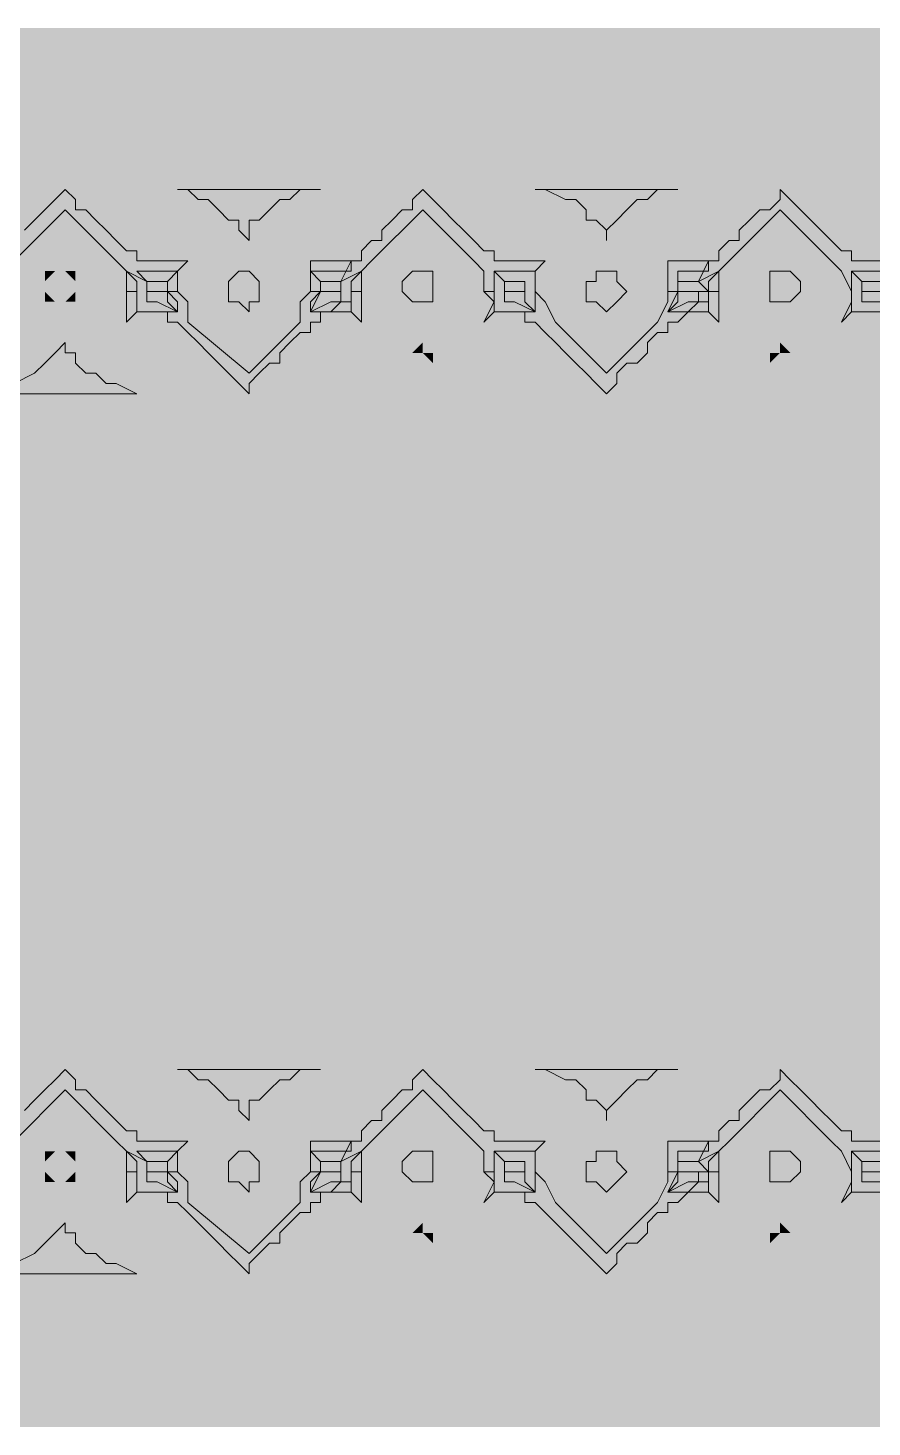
# Model space of a CAD drawing. Header units: inches. Extents: x 57 to 426, y 91 to 658.
# Drawn here: x 323.63 to 341.41, y 381.79 to 411.27 of the extents above; entities that cross this region are included whole.
import ezdxf

# ---------------------------------------------------------------- set-up
doc = ezdxf.new("R2010")
doc.units = ezdxf.units.IN
doc.header["$MEASUREMENT"] = 0
doc.layers.add('FURN', color=144, linetype='Continuous', lineweight=18)

# ---------------------------------------------------------------- blocks, each defined once
blk = doc.blocks.new('CARPET RECT OK')
at = {"color": 43, "linetype": 'Continuous', "lineweight": 13}
for points in [[(-10.774, 0.944), (-10.774, 0.719), (-10.774, 0.494), (-10.774, 0.494), (-10.774, 0.269), (-10.999, 0.044), (-10.549, 0.269), (-10.324, 0.269), (-10.324, 0.269), (-10.324, 0.269), (-10.549, 0.269), (-10.774, 0.269), (-10.774, 0.269), (-10.774, 0.494), (-10.774, 0.494), (-10.774, 0.719), (-10.774, 0.719), (-10.774, 0.944)], [(-10.549, 0.944), (-10.549, 0.719), (-10.549, 0.719), (-10.549, 0.719), (-10.549, 0.494), (-10.324, 0.494), (-10.324, 0.494), (-10.324, 0.494), (-10.324, 0.944)], [(8.622, 0.944), (8.622, 0.719), (8.622, 0.494), (8.622, 0.494), (8.622, 0.269), (8.397, 0.044), (8.847, 0.269), (9.072, 0.269), (9.072, 0.269), (9.072, 0.269), (8.847, 0.269), (8.622, 0.269), (8.622, 0.269), (8.622, 0.494), (8.622, 0.494), (8.622, 0.719), (8.622, 0.719), (8.622, 0.944)], [(8.847, 0.944), (8.847, 0.719), (8.847, 0.719), (8.847, 0.719), (8.847, 0.494), (9.072, 0.494), (9.072, 0.494), (9.072, 0.494), (9.072, 0.944)], [(-9.649, 0.944), (-9.649, 0.719), (-9.649, 0.494), (-9.649, 0.269), (-9.423, 0.269), (-9.423, 0.044), (-9.198, -0.181), (-9.198, -0.181), (-8.973, -0.406), (-8.748, -0.631), (-8.523, -0.856), (-8.523, -0.856), (-8.298, -1.081), (-8.073, -1.306), (-8.298, -1.306), (-8.523, -1.531), (-8.523, -1.756), (-8.748, -1.981), (-8.973, -2.206), (-9.198, -2.206), (-9.198, -2.431), (-9.423, -2.656), (-9.649, -2.656), (-9.649, -2.882), (-9.649, -3.107), (-9.649, -3.107), (-9.649, -3.332), (-9.649, -3.557), (-9.649, -3.782), (-9.649, -3.782), (-9.874, -3.782), (-10.324, -3.782), (-10.324, -3.557), (-10.324, -3.557), (-10.099, -3.557), (-9.874, -3.557), (-9.874, -3.557), (-9.874, -3.557), (-9.874, -3.332), (-9.874, -3.332), (-9.874, -3.107), (-9.874, -3.107), (-9.874, -2.882), (-9.649, -2.882), (-10.099, -3.107), (-10.099, -3.107), (-10.099, -3.332), (-10.099, -3.332), (-10.099, -3.332), (-10.099, -3.557), (-10.324, -3.557), (-10.324, -3.557), (-10.324, -2.882), (-10.324, -2.882), (-10.099, -3.107), (-9.874, -2.656), (-10.099, -2.882), (-10.324, -2.882), (-10.324, -2.656), (-10.324, -2.656), (-9.874, -2.656), (-9.649, -2.431), (-8.523, -1.306), (-9.649, -0.181), (-9.874, 0.044), (-10.324, 0.269), (-10.324, 0.269), (-10.324, 0.269), (-10.099, 0.269), (-9.874, 0.269), (-10.099, 0.494), (-10.324, 0.494), (-10.324, 0.494), (-10.324, 0.944)], [(-10.099, 0.944), (-10.099, 0.719), (-10.099, 0.719), (-10.099, 0.719), (-10.099, 0.494), (-9.874, 0.269), (-9.874, 0.494), (-9.874, 0.494), (-9.874, 0.719), (-9.874, 0.719), (-9.874, 0.944)], [(9.747, 0.944), (9.747, 0.719), (9.747, 0.494), (9.747, 0.269), (9.972, 0.269), (9.972, 0.044), (10.197, -0.181), (10.197, -0.181), (10.422, -0.406), (10.647, -0.631), (10.872, -0.856), (10.872, -0.856), (11.098, -1.081), (11.323, -1.306), (11.098, -1.306), (10.872, -1.531), (10.872, -1.756), (10.647, -1.981), (10.422, -2.206), (10.197, -2.206), (10.197, -2.431), (9.972, -2.656), (9.747, -2.656), (9.747, -2.882), (9.747, -3.107), (9.747, -3.107), (9.747, -3.332), (9.747, -3.557), (9.747, -3.782), (9.747, -3.782), (9.522, -3.782), (9.072, -3.782), (9.072, -3.557), (9.072, -3.557), (9.297, -3.557), (9.522, -3.557), (9.522, -3.557), (9.522, -3.557), (9.522, -3.332), (9.522, -3.332), (9.522, -3.107), (9.522, -3.107), (9.522, -2.882), (9.747, -2.882), (9.297, -3.107), (9.297, -3.107), (9.297, -3.332), (9.297, -3.332), (9.297, -3.332), (9.297, -3.557), (9.072, -3.557), (9.072, -3.557), (9.072, -2.882), (9.072, -2.882), (9.297, -3.107), (9.522, -2.656), (9.297, -2.882), (9.072, -2.882), (9.072, -2.656), (9.072, -2.656), (9.522, -2.656), (9.747, -2.431), (10.872, -1.306), (9.747, -0.181), (9.522, 0.044), (9.072, 0.269), (9.072, 0.269), (9.072, 0.269), (9.297, 0.269), (9.522, 0.269), (9.297, 0.494), (9.072, 0.494), (9.072, 0.494), (9.072, 0.944)], [(9.297, 0.944), (9.297, 0.719), (9.297, 0.719), (9.297, 0.719), (9.297, 0.494), (9.522, 0.269), (9.522, 0.494), (9.522, 0.494), (9.522, 0.719), (9.522, 0.719), (9.522, 0.944)], [(-9.649, -18.185), (-8.523, -17.059), (-9.649, -15.934), (-9.874, -15.709), (-10.324, -15.709), (-10.324, -15.709), (-10.324, -15.484), (-10.099, -15.484), (-9.874, -15.709), (-10.099, -15.259), (-10.324, -15.259), (-10.324, -15.259), (-10.324, -14.809), (-10.324, -14.809), (-10.099, -14.809), (-10.099, -15.034), (-10.099, -15.034), (-10.099, -15.034), (-10.099, -15.259), (-10.099, -15.259), (-9.874, -15.484), (-9.874, -15.484), (-9.874, -15.259), (-9.874, -15.259), (-9.874, -15.034), (-9.874, -15.034), (-9.874, -14.809), (-9.874, -14.809), (-9.874, -14.584), (-10.099, -14.809), (-10.324, -14.809), (-10.324, -14.809), (-10.324, -14.584), (-9.874, -14.584), (-9.649, -14.359), (-9.649, -14.584), (-9.649, -14.809), (-9.649, -15.034), (-9.649, -15.034), (-9.649, -15.259), (-9.649, -15.484), (-9.423, -15.484), (-9.423, -15.709), (-9.198, -15.934), (-9.198, -15.934), (-8.973, -16.159), (-8.748, -16.384), (-8.523, -16.609), (-8.523, -16.834), (-8.298, -16.834), (-8.073, -17.059), (-8.298, -17.284), (-8.523, -17.509), (-8.523, -17.509), (-8.748, -17.734), (-8.973, -17.96)], [(9.747, -18.185), (10.872, -17.059), (9.747, -15.934), (9.522, -15.709), (9.072, -15.709), (9.072, -15.709), (9.072, -15.484), (9.297, -15.484), (9.522, -15.709), (9.297, -15.259), (9.072, -15.259), (9.072, -15.259), (9.072, -14.809), (9.072, -14.809), (9.297, -14.809), (9.297, -15.034), (9.297, -15.034), (9.297, -15.034), (9.297, -15.259), (9.297, -15.259), (9.522, -15.484), (9.522, -15.484), (9.522, -15.259), (9.522, -15.259), (9.522, -15.034), (9.522, -15.034), (9.522, -14.809), (9.522, -14.809), (9.522, -14.584), (9.297, -14.809), (9.072, -14.809), (9.072, -14.809), (9.072, -14.584), (9.522, -14.584), (9.747, -14.359), (9.747, -14.584), (9.747, -14.809), (9.747, -15.034), (9.747, -15.034), (9.747, -15.259), (9.747, -15.484), (9.972, -15.484), (9.972, -15.709), (10.197, -15.934), (10.197, -15.934), (10.422, -16.159), (10.647, -16.384), (10.872, -16.609), (10.872, -16.834), (11.098, -16.834), (11.323, -17.059), (11.098, -17.284), (10.872, -17.509), (10.872, -17.509), (10.647, -17.734), (10.422, -17.96)]]:
    blk.add_lwpolyline(points, dxfattribs=at)
for points in [[(-10.324, -1.531), (-10.099, -1.531), (-9.874, -1.531), (-9.874, -1.531), (-9.874, -1.306), (-9.874, -1.081), (-9.874, -1.081), (-10.099, -0.856), (-10.324, -0.856), (-10.324, -0.856), (-10.549, -1.081), (-10.549, -1.081), (-10.549, -1.306), (-10.549, -1.531), (-10.549, -1.531), (-10.324, -1.531)], [(9.072, -1.531), (9.297, -1.531), (9.522, -1.531), (9.522, -1.531), (9.522, -1.306), (9.522, -1.081), (9.522, -1.081), (9.297, -0.856), (9.072, -0.856), (9.072, -0.856), (8.847, -1.081), (8.847, -1.081), (8.847, -1.306), (8.847, -1.531), (8.847, -1.531), (9.072, -1.531)], [(-10.324, -2.656), (-10.549, -2.656), (-10.999, -2.656), (-10.774, -2.882), (-10.774, -2.882), (-10.774, -3.107), (-10.774, -3.332), (-10.774, -3.332), (-10.999, -3.557), (-10.999, -3.782), (-11.224, -3.782), (-11.224, -4.007), (-11.449, -4.232), (-11.674, -4.232), (-11.899, -4.457), (-11.899, -4.682), (-12.124, -4.907), (-12.349, -4.907), (-12.574, -5.132), (-12.349, -5.357), (-12.124, -5.582), (-11.899, -5.807), (-11.899, -5.807), (-11.674, -6.032), (-11.449, -6.257), (-11.224, -6.482), (-11.224, -6.482), (-10.999, -6.707), (-10.999, -6.932), (-10.774, -6.932), (-10.774, -7.157), (-10.774, -7.382), (-10.774, -7.382), (-10.774, -7.607), (-10.999, -7.833), (-10.549, -7.607), (-10.324, -7.833), (-10.324, -7.607), (-10.324, -7.607), (-10.549, -7.607), (-10.774, -7.607), (-10.774, -7.607), (-10.774, -7.382), (-10.774, -7.382), (-10.774, -7.157), (-10.774, -7.157), (-10.774, -6.932), (-10.774, -6.932), (-10.774, -6.707), (-10.549, -7.157), (-10.549, -7.157), (-10.549, -7.157), (-10.549, -7.382), (-10.549, -7.382), (-10.324, -7.382), (-10.324, -7.382), (-10.324, -7.382), (-10.324, -6.932), (-10.324, -6.932), (-10.549, -6.932), (-10.774, -6.707), (-10.549, -6.707), (-10.324, -6.707), (-10.324, -6.707), (-10.324, -6.707), (-10.549, -6.482), (-10.999, -6.257), (-12.124, -5.132), (-10.999, -4.007), (-10.549, -3.782), (-10.324, -3.782), (-10.324, -3.782), (-10.324, -3.557), (-10.549, -3.557), (-10.774, -3.782), (-10.324, -3.557), (-10.324, -3.557), (-10.324, -3.557), (-10.324, -2.882), (-10.324, -2.882), (-10.324, -3.107), (-10.549, -3.107), (-10.549, -3.107), (-10.549, -3.107), (-10.549, -3.332), (-10.549, -3.332), (-10.774, -3.782), (-10.774, -3.557), (-10.774, -3.332), (-10.774, -3.332), (-10.549, -3.107), (-10.549, -3.107), (-10.549, -2.882), (-10.549, -2.882), (-10.774, -2.882), (-10.549, -2.882), (-10.324, -2.882), (-10.324, -2.882)], [(9.072, -2.656), (8.847, -2.656), (8.397, -2.656), (8.622, -2.882), (8.622, -2.882), (8.622, -3.107), (8.622, -3.332), (8.622, -3.332), (8.397, -3.557), (8.397, -3.782), (8.172, -3.782), (8.172, -4.007), (7.947, -4.232), (7.722, -4.232), (7.497, -4.457), (7.497, -4.682), (7.272, -4.907), (7.047, -4.907), (6.822, -5.132), (7.047, -5.357), (7.272, -5.582), (7.497, -5.807), (7.497, -5.807), (7.722, -6.032), (7.947, -6.257), (8.172, -6.482), (8.172, -6.482), (8.397, -6.707), (8.397, -6.932), (8.622, -6.932), (8.622, -7.157), (8.622, -7.382), (8.622, -7.382), (8.622, -7.607), (8.397, -7.833), (8.847, -7.607), (9.072, -7.833), (9.072, -7.607), (9.072, -7.607), (8.847, -7.607), (8.622, -7.607), (8.622, -7.607), (8.622, -7.382), (8.622, -7.382), (8.622, -7.157), (8.622, -7.157), (8.622, -6.932), (8.622, -6.932), (8.622, -6.707), (8.847, -7.157), (8.847, -7.157), (8.847, -7.157), (8.847, -7.382), (8.847, -7.382), (9.072, -7.382), (9.072, -7.382), (9.072, -7.382), (9.072, -6.932), (9.072, -6.932), (8.847, -6.932), (8.622, -6.707), (8.847, -6.707), (9.072, -6.707), (9.072, -6.707), (9.072, -6.707), (8.847, -6.482), (8.397, -6.257), (7.272, -5.132), (8.397, -4.007), (8.847, -3.782), (9.072, -3.782), (9.072, -3.782), (9.072, -3.557), (8.847, -3.557), (8.622, -3.782), (9.072, -3.557), (9.072, -3.557), (9.072, -3.557), (9.072, -2.882), (9.072, -2.882), (9.072, -3.107), (8.847, -3.107), (8.847, -3.107), (8.847, -3.107), (8.847, -3.332), (8.847, -3.332), (8.622, -3.782), (8.622, -3.557), (8.622, -3.332), (8.622, -3.332), (8.847, -3.107), (8.847, -3.107), (8.847, -2.882), (8.847, -2.882), (8.622, -2.882), (8.847, -2.882), (9.072, -2.882), (9.072, -2.882)], [(-8.073, -6.707), (-8.073, -6.482), (-8.298, -6.032), (-8.298, -5.807), (-8.523, -5.582), (-8.748, -5.582), (-8.748, -5.357), (-8.973, -5.132), (-9.198, -5.132), (-8.973, -5.132), (-8.748, -4.907), (-8.748, -4.907), (-8.523, -4.682), (-8.298, -4.457), (-8.298, -4.232), (-8.073, -4.007), (-8.073, -3.557)], [(11.323, -6.707), (11.323, -6.482), (11.098, -6.032), (11.098, -5.807), (10.872, -5.582), (10.647, -5.582), (10.647, -5.357), (10.422, -5.132), (10.197, -5.132), (10.422, -5.132), (10.647, -4.907), (10.647, -4.907), (10.872, -4.682), (11.098, -4.457), (11.098, -4.232), (11.323, -4.007), (11.323, -3.557)], [(-10.324, -5.582), (-10.549, -5.582), (-10.549, -5.357), (-10.549, -5.357), (-10.774, -5.132), (-10.549, -4.907), (-10.549, -4.907), (-10.549, -4.907), (-10.324, -4.682), (-10.099, -4.907), (-10.099, -4.907), (-9.874, -4.907), (-9.874, -5.132), (-9.874, -5.357), (-10.099, -5.357), (-10.099, -5.582)], [(9.072, -5.582), (8.847, -5.582), (8.847, -5.357), (8.847, -5.357), (8.622, -5.132), (8.847, -4.907), (8.847, -4.907), (8.847, -4.907), (9.072, -4.682), (9.297, -4.907), (9.297, -4.907), (9.522, -4.907), (9.522, -5.132), (9.522, -5.357), (9.297, -5.357), (9.297, -5.582)], [(-10.324, -6.707), (-9.874, -6.707), (-9.649, -6.482), (-9.649, -6.707), (-9.649, -6.932), (-9.649, -7.157), (-9.649, -7.157), (-9.649, -7.382), (-9.649, -7.607), (-9.423, -7.607), (-9.423, -7.833), (-9.198, -8.058), (-9.198, -8.058), (-8.973, -8.283), (-8.748, -8.508), (-8.523, -8.733), (-8.523, -8.733), (-8.298, -8.958), (-8.073, -9.183), (-8.298, -9.408), (-8.523, -9.408), (-8.523, -9.633), (-8.748, -9.858), (-8.973, -10.083), (-9.198, -10.083), (-9.198, -10.308), (-9.423, -10.533), (-9.649, -10.533), (-9.649, -10.758), (-9.649, -10.983), (-9.649, -10.983), (-9.649, -11.208), (-9.649, -11.433), (-9.649, -11.658), (-9.649, -11.658), (-9.874, -11.658), (-10.324, -11.658), (-10.324, -11.433), (-10.324, -11.433), (-10.099, -11.433), (-9.874, -11.658), (-9.874, -11.433), (-9.874, -11.433), (-9.874, -11.208), (-9.874, -11.208), (-9.874, -10.983), (-9.874, -10.983), (-9.874, -10.758), (-9.649, -10.758), (-10.099, -10.983), (-10.099, -10.983), (-10.099, -11.208), (-10.099, -11.208), (-10.099, -11.208), (-10.099, -11.433), (-10.324, -11.433), (-10.324, -11.433), (-10.324, -10.983), (-10.324, -10.983), (-10.099, -10.983), (-9.874, -10.533), (-10.099, -10.758), (-10.324, -10.758), (-10.324, -10.533), (-10.324, -10.533), (-9.874, -10.533), (-9.649, -10.308), (-8.523, -9.183), (-9.649, -8.058), (-9.874, -7.833), (-10.324, -7.833), (-10.324, -7.833), (-10.324, -7.607), (-10.099, -7.607), (-9.874, -7.607), (-10.099, -7.382), (-10.324, -7.382), (-10.324, -7.382), (-10.324, -6.932), (-10.324, -6.932), (-10.099, -6.932), (-10.099, -6.932), (-10.099, -7.157), (-10.099, -7.157), (-10.099, -7.157), (-10.099, -7.382), (-9.874, -7.607), (-9.874, -7.607), (-9.874, -7.382), (-9.874, -7.157), (-9.874, -7.157), (-9.874, -6.932), (-9.874, -6.932), (-9.874, -6.932), (-9.874, -6.707), (-10.099, -6.707), (-10.324, -6.707), (-10.324, -6.707)], [(9.072, -6.707), (9.522, -6.707), (9.747, -6.482), (9.747, -6.707), (9.747, -6.932), (9.747, -7.157), (9.747, -7.157), (9.747, -7.382), (9.747, -7.607), (9.972, -7.607), (9.972, -7.833), (10.197, -8.058), (10.197, -8.058), (10.422, -8.283), (10.647, -8.508), (10.872, -8.733), (10.872, -8.733), (11.098, -8.958), (11.323, -9.183), (11.098, -9.408), (10.872, -9.408), (10.872, -9.633), (10.647, -9.858), (10.422, -10.083), (10.197, -10.083), (10.197, -10.308), (9.972, -10.533), (9.747, -10.533), (9.747, -10.758), (9.747, -10.983), (9.747, -10.983), (9.747, -11.208), (9.747, -11.433), (9.747, -11.658), (9.747, -11.658), (9.522, -11.658), (9.072, -11.658), (9.072, -11.433), (9.072, -11.433), (9.297, -11.433), (9.522, -11.658), (9.522, -11.433), (9.522, -11.433), (9.522, -11.208), (9.522, -11.208), (9.522, -10.983), (9.522, -10.983), (9.522, -10.758), (9.747, -10.758), (9.297, -10.983), (9.297, -10.983), (9.297, -11.208), (9.297, -11.208), (9.297, -11.208), (9.297, -11.433), (9.072, -11.433), (9.072, -11.433), (9.072, -10.983), (9.072, -10.983), (9.297, -10.983), (9.522, -10.533), (9.297, -10.758), (9.072, -10.758), (9.072, -10.533), (9.072, -10.533), (9.522, -10.533), (9.747, -10.308), (10.872, -9.183), (9.747, -8.058), (9.522, -7.833), (9.072, -7.833), (9.072, -7.833), (9.072, -7.607), (9.297, -7.607), (9.522, -7.607), (9.297, -7.382), (9.072, -7.382), (9.072, -7.382), (9.072, -6.932), (9.072, -6.932), (9.297, -6.932), (9.297, -6.932), (9.297, -7.157), (9.297, -7.157), (9.297, -7.157), (9.297, -7.382), (9.522, -7.607), (9.522, -7.607), (9.522, -7.382), (9.522, -7.157), (9.522, -7.157), (9.522, -6.932), (9.522, -6.932), (9.522, -6.932), (9.522, -6.707), (9.297, -6.707), (9.072, -6.707), (9.072, -6.707)], [(-10.324, -9.633), (-10.099, -9.633), (-9.874, -9.408), (-9.874, -9.408), (-9.874, -9.183), (-9.874, -8.958), (-9.874, -8.958), (-10.099, -8.958), (-10.324, -8.958), (-10.324, -8.958), (-10.549, -8.958), (-10.549, -8.958), (-10.549, -9.183), (-10.549, -9.408), (-10.549, -9.408), (-10.324, -9.633)], [(9.072, -9.633), (9.297, -9.633), (9.522, -9.408), (9.522, -9.408), (9.522, -9.183), (9.522, -8.958), (9.522, -8.958), (9.297, -8.958), (9.072, -8.958), (9.072, -8.958), (8.847, -8.958), (8.847, -8.958), (8.847, -9.183), (8.847, -9.408), (8.847, -9.408), (9.072, -9.633)], [(-10.324, -10.533), (-10.549, -10.533), (-10.999, -10.533), (-10.774, -10.758), (-10.774, -10.758), (-10.774, -10.983), (-10.774, -11.208), (-10.774, -11.433), (-10.999, -11.433), (-10.999, -11.658), (-11.224, -11.658), (-11.224, -11.883), (-11.449, -12.108), (-11.674, -12.333), (-11.899, -12.333), (-11.899, -12.558), (-12.124, -12.783), (-12.349, -13.009), (-12.574, -13.009), (-12.349, -13.234), (-12.124, -13.459), (-11.899, -13.684), (-11.899, -13.684), (-11.674, -13.909), (-11.449, -14.134), (-11.224, -14.359), (-11.224, -14.359), (-10.999, -14.584), (-10.999, -14.809), (-10.774, -14.809), (-10.774, -15.034), (-10.774, -15.259), (-10.774, -15.484), (-10.774, -15.484), (-10.999, -15.709), (-10.549, -15.709), (-10.324, -15.709), (-10.324, -15.484), (-10.324, -15.484), (-10.549, -15.484), (-10.774, -15.484), (-10.774, -15.484), (-10.774, -15.259), (-10.774, -15.259), (-10.774, -15.034), (-10.774, -15.034), (-10.774, -14.809), (-10.774, -14.809), (-10.774, -14.584), (-10.549, -15.034), (-10.549, -15.034), (-10.549, -15.034), (-10.549, -15.259), (-10.549, -15.259), (-10.324, -15.259), (-10.324, -15.259), (-10.324, -15.259), (-10.324, -14.809), (-10.324, -14.809), (-10.549, -14.809), (-10.774, -14.584), (-10.549, -14.584), (-10.324, -14.809), (-10.324, -14.584), (-10.324, -14.584), (-10.549, -14.359), (-10.999, -14.359), (-12.124, -13.009), (-10.999, -11.883), (-10.549, -11.883), (-10.324, -11.658), (-10.324, -11.658), (-10.324, -11.433), (-10.549, -11.658), (-10.774, -11.658), (-10.324, -11.433), (-10.324, -11.433), (-10.324, -11.433), (-10.324, -10.983), (-10.324, -10.983), (-10.324, -10.983), (-10.549, -10.983), (-10.549, -10.983), (-10.549, -11.208), (-10.549, -11.208), (-10.549, -11.208), (-10.774, -11.658), (-10.774, -11.433), (-10.774, -11.433), (-10.774, -11.208), (-10.549, -10.983), (-10.549, -10.983), (-10.549, -10.983), (-10.549, -10.758), (-10.774, -10.758), (-10.549, -10.758), (-10.324, -10.758), (-10.324, -10.758)], [(9.072, -10.533), (8.847, -10.533), (8.397, -10.533), (8.622, -10.758), (8.622, -10.758), (8.622, -10.983), (8.622, -11.208), (8.622, -11.433), (8.397, -11.433), (8.397, -11.658), (8.172, -11.658), (8.172, -11.883), (7.947, -12.108), (7.722, -12.333), (7.497, -12.333), (7.497, -12.558), (7.272, -12.783), (7.047, -13.009), (6.822, -13.009), (7.047, -13.234), (7.272, -13.459), (7.497, -13.684), (7.497, -13.684), (7.722, -13.909), (7.947, -14.134), (8.172, -14.359), (8.172, -14.359), (8.397, -14.584), (8.397, -14.809), (8.622, -14.809), (8.622, -15.034), (8.622, -15.259), (8.622, -15.484), (8.622, -15.484), (8.397, -15.709), (8.847, -15.709), (9.072, -15.709), (9.072, -15.484), (9.072, -15.484), (8.847, -15.484), (8.622, -15.484), (8.622, -15.484), (8.622, -15.259), (8.622, -15.259), (8.622, -15.034), (8.622, -15.034), (8.622, -14.809), (8.622, -14.809), (8.622, -14.584), (8.847, -15.034), (8.847, -15.034), (8.847, -15.034), (8.847, -15.259), (8.847, -15.259), (9.072, -15.259), (9.072, -15.259), (9.072, -15.259), (9.072, -14.809), (9.072, -14.809), (8.847, -14.809), (8.622, -14.584), (8.847, -14.584), (9.072, -14.809), (9.072, -14.584), (9.072, -14.584), (8.847, -14.359), (8.397, -14.359), (7.272, -13.009), (8.397, -11.883), (8.847, -11.883), (9.072, -11.658), (9.072, -11.658), (9.072, -11.433), (8.847, -11.658), (8.622, -11.658), (9.072, -11.433), (9.072, -11.433), (9.072, -11.433), (9.072, -10.983), (9.072, -10.983), (9.072, -10.983), (8.847, -10.983), (8.847, -10.983), (8.847, -11.208), (8.847, -11.208), (8.847, -11.208), (8.622, -11.658), (8.622, -11.433), (8.622, -11.433), (8.622, -11.208), (8.847, -10.983), (8.847, -10.983), (8.847, -10.983), (8.847, -10.758), (8.622, -10.758), (8.847, -10.758), (9.072, -10.758), (9.072, -10.758)], [(-8.073, -14.584), (-8.073, -14.359), (-8.298, -14.134), (-8.298, -13.909), (-8.523, -13.684), (-8.748, -13.459), (-8.748, -13.234), (-8.973, -13.234), (-9.198, -13.009), (-8.973, -13.009), (-8.748, -13.009), (-8.748, -12.783), (-8.523, -12.558), (-8.298, -12.333), (-8.298, -12.108), (-8.073, -11.883), (-8.073, -11.433)], [(11.323, -14.584), (11.323, -14.359), (11.098, -14.134), (11.098, -13.909), (10.872, -13.684), (10.647, -13.459), (10.647, -13.234), (10.422, -13.234), (10.197, -13.009), (10.422, -13.009), (10.647, -13.009), (10.647, -12.783), (10.872, -12.558), (11.098, -12.333), (11.098, -12.108), (11.323, -11.883), (11.323, -11.433)], [(-10.324, -13.459), (-10.549, -13.459), (-10.549, -13.459), (-10.549, -13.234), (-10.774, -13.009), (-10.549, -13.009), (-10.549, -12.783), (-10.549, -12.783), (-10.324, -12.783), (-10.099, -12.783), (-10.099, -12.783), (-9.874, -13.009), (-9.874, -13.009), (-9.874, -13.234), (-10.099, -13.459), (-10.099, -13.459)], [(9.072, -13.459), (8.847, -13.459), (8.847, -13.459), (8.847, -13.234), (8.622, -13.009), (8.847, -13.009), (8.847, -12.783), (8.847, -12.783), (9.072, -12.783), (9.297, -12.783), (9.297, -12.783), (9.522, -13.009), (9.522, -13.009), (9.522, -13.234), (9.297, -13.459), (9.297, -13.459)], [(-12.574, -18.635), (-12.349, -18.41), (-12.349, -18.185), (-12.124, -17.734), (-12.124, -17.734), (-11.899, -17.509), (-11.674, -17.284), (-11.674, -17.284), (-11.449, -17.059), (-11.674, -17.059), (-11.674, -16.834), (-11.899, -16.834), (-12.124, -16.609), (-12.124, -16.384), (-12.349, -16.159), (-12.349, -15.934), (-12.574, -15.484)], [(6.822, -18.635), (7.047, -18.41), (7.047, -18.185), (7.272, -17.734), (7.272, -17.734), (7.497, -17.509), (7.722, -17.284), (7.722, -17.284), (7.947, -17.059), (7.722, -17.059), (7.722, -16.834), (7.497, -16.834), (7.272, -16.609), (7.272, -16.384), (7.047, -16.159), (7.047, -15.934), (6.822, -15.484)]]:
    blk.add_lwpolyline(points, close=True, dxfattribs=at)
at = {"color": 13, "linetype": 'Continuous', "lineweight": 13}
blk.add_solid([(-15.95, -32.587), (-15.95, 30.2), (14.881, -32.587), (14.881, 30.2)], dxfattribs=at)
at = {"color": 23, "linetype": 'Continuous', "lineweight": 13}
for points in [[(-14.374, 28.85), (-13.699, 28.4), (-13.699, -30.787)], [(-13.699, -30.787), (-14.374, -31.237), (-14.374, 28.85)], [(12.631, 28.4), (13.306, 28.85), (13.306, -31.237)], [(13.306, -31.237), (12.631, -30.787), (12.631, 28.4)]]:
    blk.add_solid(points, dxfattribs=at)
at = {"color": 43, "linetype": 'Continuous', "lineweight": 13}
for points in [[(-12.574, 0.269), (-12.349, 0.044), (-12.349, -0.406)], [(-12.574, -2.882), (-12.574, 0.269), (-12.349, -0.406)], [(6.822, 0.269), (7.047, 0.044), (7.047, -0.406)], [(6.822, -2.882), (6.822, 0.269), (7.047, -0.406)], [(-12.349, -2.206), (-12.574, -2.882), (-12.349, -0.406)], [(-12.349, -0.406), (-12.124, -0.631), (-12.124, -0.856)], [(-12.349, -2.206), (-12.349, -0.406), (-12.124, -0.856)], [(7.047, -2.206), (6.822, -2.882), (7.047, -0.406)], [(7.047, -0.406), (7.272, -0.631), (7.272, -0.856)], [(7.047, -2.206), (7.047, -0.406), (7.272, -0.856)], [(-12.124, -1.756), (-12.349, -2.206), (-12.124, -0.856)], [(-12.124, -0.856), (-11.899, -0.856), (-11.674, -1.081)], [(-11.674, -1.081), (-12.124, -1.756), (-12.124, -0.856)], [(-12.124, -0.856), (-11.674, -1.081), (-11.674, -1.081)], [(7.272, -1.756), (7.047, -2.206), (7.272, -0.856)], [(7.272, -0.856), (7.497, -0.856), (7.722, -1.081)], [(7.722, -1.081), (7.272, -1.756), (7.272, -0.856)], [(7.272, -0.856), (7.722, -1.081), (7.722, -1.081)], [(-11.674, -1.081), (-11.899, -1.531), (-12.124, -1.756)], [(-11.674, -1.081), (-11.674, -1.306), (-11.899, -1.531)], [(-11.674, -1.081), (-11.449, -1.306), (-11.674, -1.306)], [(7.722, -1.081), (7.497, -1.531), (7.272, -1.756)], [(7.722, -1.081), (7.722, -1.306), (7.497, -1.531)], [(7.722, -1.081), (7.947, -1.306), (7.722, -1.306)], [(-11.674, -1.306), (-11.674, -1.531), (-11.899, -1.531)], [(7.722, -1.306), (7.722, -1.531), (7.497, -1.531)], [(-12.124, -1.756), (-12.124, -1.981), (-12.349, -2.206)], [(7.272, -1.756), (7.272, -1.981), (7.047, -2.206)], [(-12.349, -2.206), (-12.349, -2.431), (-12.574, -2.882)], [(7.047, -2.206), (7.047, -2.431), (6.822, -2.882)], [(-12.574, -7.607), (-12.349, -8.058), (-12.349, -8.283)], [(-12.124, -9.633), (-12.574, -10.758), (-12.574, -7.607)], [(-12.124, -9.633), (-12.574, -7.607), (-12.349, -8.283)], [(6.822, -7.607), (7.047, -8.058), (7.047, -8.283)], [(7.272, -9.633), (6.822, -10.758), (6.822, -7.607)], [(7.272, -9.633), (6.822, -7.607), (7.047, -8.283)], [(-12.349, -8.283), (-12.124, -8.508), (-12.124, -8.733)], [(-12.124, -9.633), (-12.349, -8.283), (-12.124, -8.733)], [(7.047, -8.283), (7.272, -8.508), (7.272, -8.733)], [(7.272, -9.633), (7.047, -8.283), (7.272, -8.733)], [(-12.124, -8.733), (-11.899, -8.958), (-11.674, -9.408)], [(-12.124, -9.633), (-12.124, -8.733), (-11.674, -9.408)], [(7.272, -8.733), (7.497, -8.958), (7.722, -9.408)], [(7.272, -9.633), (7.272, -8.733), (7.722, -9.408)], [(-11.899, -8.958), (-11.674, -8.958), (-11.674, -9.183)], [(-11.899, -8.958), (-11.674, -9.183), (-11.674, -9.408)], [(-11.674, -9.183), (-11.449, -9.183), (-11.674, -9.408)], [(7.497, -8.958), (7.722, -8.958), (7.722, -9.183)], [(7.497, -8.958), (7.722, -9.183), (7.722, -9.408)], [(7.722, -9.183), (7.947, -9.183), (7.722, -9.408)], [(-11.674, -9.408), (-11.899, -9.633), (-12.124, -9.633)], [(-11.674, -9.408), (-11.674, -9.408), (-12.124, -9.633)], [(7.722, -9.408), (7.497, -9.633), (7.272, -9.633)], [(7.722, -9.408), (7.722, -9.408), (7.272, -9.633)], [(-12.124, -9.633), (-12.349, -10.308), (-12.574, -10.758)], [(-12.124, -9.633), (-12.124, -9.858), (-12.349, -10.308)], [(7.272, -9.633), (7.047, -10.308), (6.822, -10.758)], [(7.272, -9.633), (7.272, -9.858), (7.047, -10.308)], [(-12.349, -10.308), (-12.349, -10.533), (-12.574, -10.758)], [(7.047, -10.308), (7.047, -10.533), (6.822, -10.758)], [(-10.549, -17.059), (-10.549, -16.834), (-10.324, -16.834)], [(-9.874, -17.059), (-10.549, -17.059), (-10.324, -16.834)], [(-10.324, -16.834), (-10.099, -16.834), (-9.874, -17.059)], [(-9.874, -17.059), (-10.324, -16.834), (-10.324, -16.834)], [(-10.324, -16.834), (-9.874, -17.059), (-9.874, -17.059)], [(-10.099, -16.834), (-9.874, -16.834), (-9.874, -17.059)], [(8.847, -17.059), (8.847, -16.834), (9.072, -16.834)], [(9.522, -17.059), (8.847, -17.059), (9.072, -16.834)], [(9.072, -16.834), (9.297, -16.834), (9.522, -17.059)], [(9.522, -17.059), (9.072, -16.834), (9.072, -16.834)], [(9.072, -16.834), (9.522, -17.059), (9.522, -17.059)], [(9.297, -16.834), (9.522, -16.834), (9.522, -17.059)], [(-10.324, -17.509), (-10.549, -17.284), (-10.549, -17.059)], [(-9.874, -17.059), (-10.324, -17.509), (-10.549, -17.059)], [(-9.874, -17.059), (-10.549, -17.059), (-10.549, -17.059)], [(-9.874, -17.059), (-9.874, -17.284), (-10.324, -17.509)], [(-9.874, -17.059), (-10.324, -17.509), (-10.324, -17.509)], [(9.072, -17.509), (8.847, -17.284), (8.847, -17.059)], [(9.522, -17.059), (9.072, -17.509), (8.847, -17.059)], [(9.522, -17.059), (8.847, -17.059), (8.847, -17.059)], [(9.522, -17.059), (9.297, -17.509), (9.072, -17.509)], [(9.522, -17.059), (9.072, -17.509), (9.072, -17.509)], [(9.522, -17.059), (9.522, -17.284), (9.297, -17.509)], [(-10.324, -17.509), (-10.549, -17.509), (-10.549, -17.284)], [(-9.874, -17.284), (-10.099, -17.509), (-10.324, -17.509)], [(-9.874, -17.284), (-9.874, -17.509), (-10.099, -17.509)], [(9.072, -17.509), (8.847, -17.509), (8.847, -17.284)], [(9.522, -17.284), (9.522, -17.509), (9.297, -17.509)]]:
    blk.add_solid(points, dxfattribs=at)

msp = doc.modelspace()

# ---------------------------------------------------------------- block references
at = {"layer": 'FURN', "xscale": -0.9562500000029104, "yscale": 0.9562500000029104, "zscale": 0.95625, "rotation": 270}
msp.add_blockref('CARPET RECT OK', (340.725, 397.044), dxfattribs=at)

doc.saveas('drawing.dxf')
